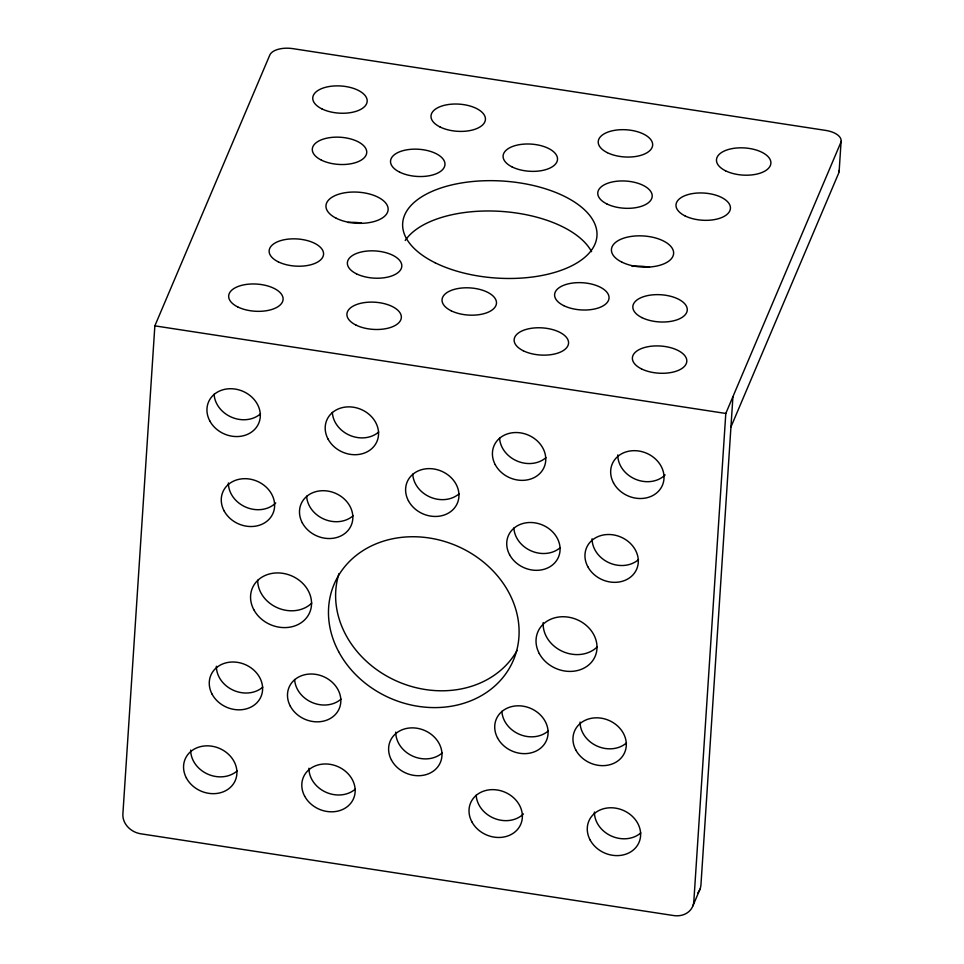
<?xml version="1.0" encoding="UTF-8"?>
<svg xmlns="http://www.w3.org/2000/svg" width="964" height="964" viewBox="0 0 964 964"><rect width="100%" height="100%" fill="white"/><g stroke="black" fill="none" stroke-linecap="round" stroke-linejoin="round"><path stroke-width="1.45" d="M154.855 325.856L122.886 814.038A19.473 16.617 23 0 0 140.816 833.8L673.679 915.559A19.473 16.617 23 0 0 693.815 901.653L725.796 413.46L840.741 142.66A19.473 9.724 3.7 0 0 825.678 130.405L292.803 48.634A19.473 9.724 3.7 0 0 269.8 55.056L154.855 325.856L725.796 413.46M732.929 396.65L700.949 884.844A19.473 16.617 23 0 1 697.852 892.869M839.114 171.713L841.09 141.419M730.941 426.956L838.752 172.966A19.473 9.724 3.7 0 0 839.138 170.447M692.887 905.907L700.021 889.097M517.09 650.423A97.352 83.097 23 0 1 397.819 681.584A97.352 83.097 23 0 1 339.003 573.556M442.163 752.992A27.257 23.269 23 0 1 412.725 756.125A27.257 23.269 23 0 1 395.746 732.122M341.027 699.129A27.257 23.269 23 0 1 312.252 702.551A27.257 23.269 23 0 1 294.635 679.512M353.041 515.812A27.257 23.269 23 0 1 324.253 519.235A27.257 23.269 23 0 1 306.648 496.195M459.141 493.749A27.257 23.269 23 0 1 430.354 497.171A27.257 23.269 23 0 1 412.749 474.131M560.277 547.612A27.257 23.269 23 0 1 531.489 551.034A27.257 23.269 23 0 1 513.884 527.995M548.263 730.929A27.257 23.269 23 0 1 519.488 734.351A27.257 23.269 23 0 1 501.883 711.312M597.258 646.868A31.149 26.594 23 0 1 562.566 651.435A31.149 26.594 23 0 1 543.202 622.587M311.782 603.066A31.149 26.594 23 0 1 277.849 607.959A31.149 26.594 23 0 1 257.689 580.195M237.108 770.947A27.257 23.269 23 0 1 207.658 774.092A27.257 23.269 23 0 1 190.679 750.088M260.497 413.845A27.257 23.269 23 0 1 231.709 417.267A27.257 23.269 23 0 1 214.104 394.228M665.124 474.939A27.257 23.269 23 0 1 635.421 479.216A27.257 23.269 23 0 1 617.779 454.924M640.819 832.896A27.257 23.269 23 0 1 611.369 836.029A27.257 23.269 23 0 1 594.39 812.025M626.492 742.931A27.257 23.269 23 0 1 597.053 746.064A27.257 23.269 23 0 1 580.075 722.06M638.505 559.614A27.257 23.269 23 0 1 609.067 562.759A27.257 23.269 23 0 1 592.089 538.756M523.488 813.905A27.257 23.269 23 0 1 494.448 818.448A27.257 23.269 23 0 1 476.18 795.131M545.961 457.647A27.257 23.269 23 0 1 517.174 461.069A27.257 23.269 23 0 1 499.569 438.03M275.728 502.955A27.257 23.269 23 0 1 246.025 507.233A27.257 23.269 23 0 1 228.384 482.94M262.798 687.127A27.257 23.269 23 0 1 233.36 690.26A27.257 23.269 23 0 1 216.382 666.257M378.732 431.993A27.257 23.269 23 0 1 349.956 435.415A27.257 23.269 23 0 1 332.339 412.375M355.342 789.094A27.257 23.269 23 0 1 325.904 792.227A27.257 23.269 23 0 1 308.926 768.224M405.229 240.494A97.352 48.61 3.7 0 1 499.918 211.321A97.352 48.61 3.7 0 1 591.571 251.688M632.083 266.377A31.149 15.557 3.7 0 1 649.495 267.317M347.932 222.479A31.149 15.557 3.7 0 1 361.404 223.046M338.617 651.604A97.352 83.097 23 0 0 503.437 676.897A97.352 83.097 23 0 0 429.293 537.996A97.352 83.097 23 0 0 338.617 651.604M391.444 760.03A27.257 23.269 23 0 0 437.596 767.115A27.257 23.269 23 0 0 416.834 728.218A27.257 23.269 23 0 0 391.444 760.03M290.321 706.166A27.257 23.269 23 0 0 336.46 713.252A27.257 23.269 23 0 0 315.71 674.354A27.257 23.269 23 0 0 290.321 706.166M302.322 522.862A27.257 23.269 23 0 0 348.474 529.935A27.257 23.269 23 0 0 327.712 491.05A27.257 23.269 23 0 0 302.322 522.862M408.435 500.786A27.257 23.269 23 0 0 454.574 507.871A27.257 23.269 23 0 0 433.824 468.974A27.257 23.269 23 0 0 408.435 500.786M509.558 554.649A27.257 23.269 23 0 0 555.71 561.735A27.257 23.269 23 0 0 534.948 522.85A27.257 23.269 23 0 0 509.558 554.649M497.557 737.966A27.257 23.269 23 0 0 543.708 745.052A27.257 23.269 23 0 0 522.946 706.154A27.257 23.269 23 0 0 497.557 737.966M539.262 653.496A31.149 26.594 23 0 0 592.004 661.581A31.149 26.594 23 0 0 568.278 617.141A31.149 26.594 23 0 0 539.262 653.496M253.797 609.682A31.149 26.594 23 0 0 306.54 617.779A31.149 26.594 23 0 0 282.813 573.327A31.149 26.594 23 0 0 253.797 609.682M186.389 777.996A27.257 23.269 23 0 0 232.541 785.07A27.257 23.269 23 0 0 211.779 746.184A27.257 23.269 23 0 0 186.389 777.996M209.778 420.882A27.257 23.269 23 0 0 255.93 427.968A27.257 23.269 23 0 0 235.168 389.07A27.257 23.269 23 0 0 209.778 420.882M613.49 482.831A27.257 23.269 23 0 0 659.641 489.917A27.257 23.269 23 0 0 638.879 451.019A27.257 23.269 23 0 0 613.49 482.831M590.101 839.933A27.257 23.269 23 0 0 636.252 847.019A27.257 23.269 23 0 0 615.49 808.121A27.257 23.269 23 0 0 590.101 839.933M575.785 749.968A27.257 23.269 23 0 0 621.937 757.053A27.257 23.269 23 0 0 601.174 718.168A27.257 23.269 23 0 0 575.785 749.968M587.787 566.663A27.257 23.269 23 0 0 633.938 573.737A27.257 23.269 23 0 0 613.176 534.851A27.257 23.269 23 0 0 587.787 566.663M471.854 821.798A27.257 23.269 23 0 0 518.005 828.871A27.257 23.269 23 0 0 497.243 789.986A27.257 23.269 23 0 0 471.854 821.798M495.243 464.684A27.257 23.269 23 0 0 541.394 471.77A27.257 23.269 23 0 0 520.632 432.884A27.257 23.269 23 0 0 495.243 464.684M224.094 510.848A27.257 23.269 23 0 0 270.245 517.933A27.257 23.269 23 0 0 249.483 479.036A27.257 23.269 23 0 0 224.094 510.848M212.092 694.164A27.257 23.269 23 0 0 258.232 701.25A27.257 23.269 23 0 0 237.481 662.352A27.257 23.269 23 0 0 212.092 694.164M328.025 439.03A27.257 23.269 23 0 0 374.177 446.115A27.257 23.269 23 0 0 353.414 407.218A27.257 23.269 23 0 0 328.025 439.03M304.636 796.131A27.257 23.269 23 0 0 350.788 803.217A27.257 23.269 23 0 0 330.025 764.319A27.257 23.269 23 0 0 304.636 796.131M606.85 203.922A27.257 13.604 3.7 0 0 651.628 198.729A27.257 13.604 3.7 0 0 616.466 181.28A27.257 13.604 3.7 0 0 606.85 203.922M621.792 262.1A31.149 15.557 3.7 0 0 672.968 256.159A31.149 15.557 3.7 0 0 632.782 236.216A31.149 15.557 3.7 0 0 621.792 262.1M321.843 108.848A27.257 13.604 3.7 0 0 366.609 103.654A27.257 13.604 3.7 0 0 331.447 86.206A27.257 13.604 3.7 0 0 321.843 108.848M237.759 306.938A27.257 13.604 3.7 0 0 282.524 301.744A27.257 13.604 3.7 0 0 247.362 284.296A27.257 13.604 3.7 0 0 237.759 306.938M435.041 262.726A97.352 48.61 3.7 0 0 594.933 244.193A97.352 48.61 3.7 0 0 469.36 181.859A97.352 48.61 3.7 0 0 435.041 262.726M512.173 166.965A27.257 13.604 3.7 0 0 556.939 161.771A27.257 13.604 3.7 0 0 521.789 144.323A27.257 13.604 3.7 0 0 512.173 166.965M399.614 172.122A27.257 13.604 3.7 0 0 444.392 166.941A27.257 13.604 3.7 0 0 409.23 149.48A27.257 13.604 3.7 0 0 399.614 172.122M356.451 273.812A27.257 13.604 3.7 0 0 401.229 268.619A27.257 13.604 3.7 0 0 366.067 251.17A27.257 13.604 3.7 0 0 356.451 273.812M451.128 310.769A27.257 13.604 3.7 0 0 495.906 305.576A27.257 13.604 3.7 0 0 460.744 288.128A27.257 13.604 3.7 0 0 451.128 310.769M563.687 305.612A27.257 13.604 3.7 0 0 608.465 300.419A27.257 13.604 3.7 0 0 573.303 282.97A27.257 13.604 3.7 0 0 563.687 305.612M336.328 218.298A31.149 15.557 3.7 0 0 387.492 212.357A31.149 15.557 3.7 0 0 347.317 192.414A31.149 15.557 3.7 0 0 336.328 218.298M641.47 368.887A27.257 13.604 3.7 0 0 686.235 363.693A27.257 13.604 3.7 0 0 651.074 346.245A27.257 13.604 3.7 0 0 641.47 368.887M725.555 170.797A27.257 13.604 3.7 0 0 770.32 165.603A27.257 13.604 3.7 0 0 735.158 148.155A27.257 13.604 3.7 0 0 725.555 170.797M685.079 215.924A27.257 13.604 3.7 0 0 729.856 210.742A27.257 13.604 3.7 0 0 694.695 193.282A27.257 13.604 3.7 0 0 685.079 215.924M641.916 317.614A27.257 13.604 3.7 0 0 686.693 312.42A27.257 13.604 3.7 0 0 651.531 294.972A27.257 13.604 3.7 0 0 641.916 317.614M607.308 152.649A27.257 13.604 3.7 0 0 652.074 147.468A27.257 13.604 3.7 0 0 616.912 130.007A27.257 13.604 3.7 0 0 607.308 152.649M523.223 350.739A27.257 13.604 3.7 0 0 567.989 345.546A27.257 13.604 3.7 0 0 532.839 328.097A27.257 13.604 3.7 0 0 523.223 350.739M278.222 261.81A27.257 13.604 3.7 0 0 322.988 256.617A27.257 13.604 3.7 0 0 287.838 239.168A27.257 13.604 3.7 0 0 278.222 261.81M321.386 160.12A27.257 13.604 3.7 0 0 366.163 154.927A27.257 13.604 3.7 0 0 331.001 137.478A27.257 13.604 3.7 0 0 321.386 160.12M355.993 325.085A27.257 13.604 3.7 0 0 400.771 319.891A27.257 13.604 3.7 0 0 365.609 302.443A27.257 13.604 3.7 0 0 355.993 325.085M440.078 126.995A27.257 13.604 3.7 0 0 484.856 121.801A27.257 13.604 3.7 0 0 449.694 104.353A27.257 13.604 3.7 0 0 440.078 126.995"/></g></svg>
